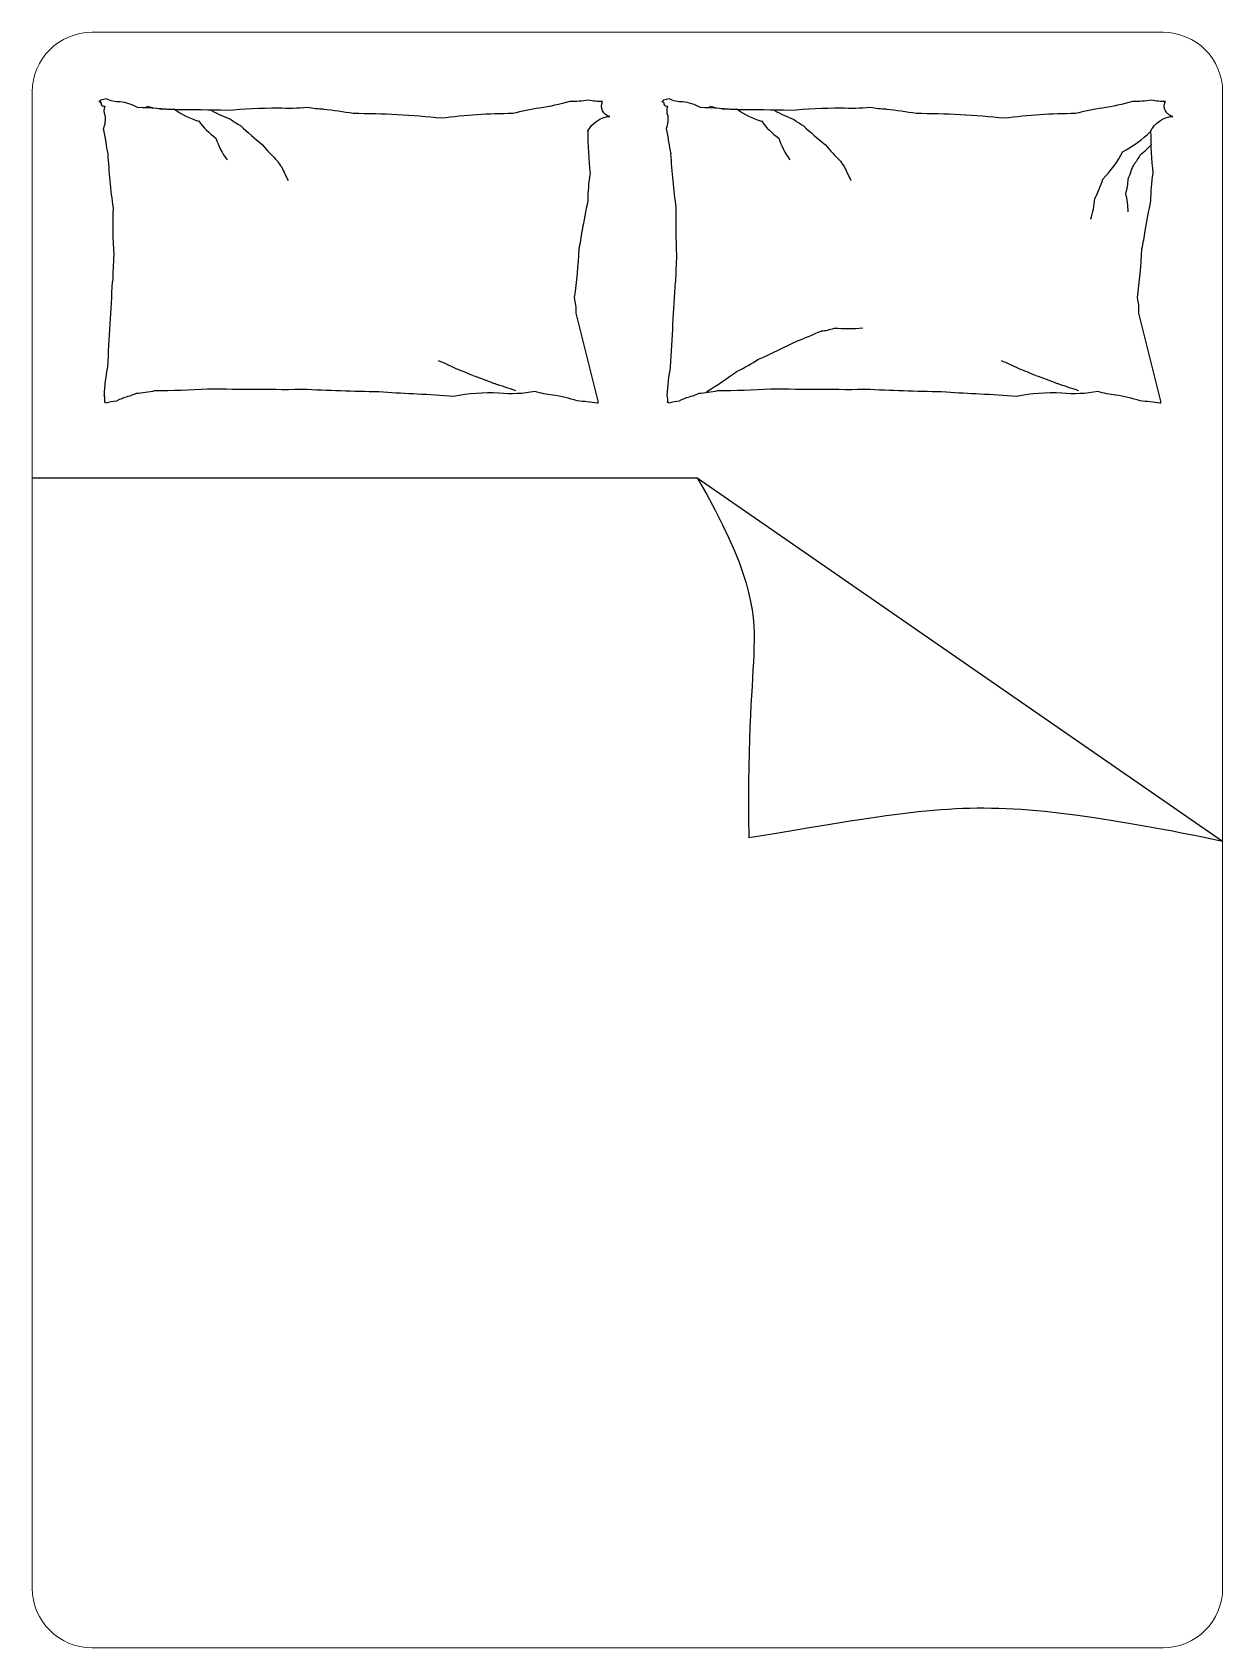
# Model space of a CAD drawing. Header units: metres. Extents: x -267983 to -253983, y 136554 to 155554.
import ezdxf

# ---------------------------------------------------------------- set-up
doc = ezdxf.new("R2010")
doc.units = ezdxf.units.M
doc.header["$LTSCALE"] = 15
doc.layers.get('0').update_dxf_attribs({"true_color": 0x000000})

msp = doc.modelspace()

# ---------------------------------------------------------------- linework, layer by layer
at = {"color": 0, "linetype": 'ByBlock', "lineweight": 5}
for p, q in [((-254683, 155554), (-267283, 155554)), ((-267983, 154854), (-267983, 137254)), ((-253983, 137254), (-253983, 154854)), ((-267283, 136554), (-254683, 136554))]:
    msp.add_line(p, q, dxfattribs=at)
at = {"color": 0, "linetype": 'ByBlock', "lineweight": -2}
for p, q in [((-261591, 152252), (-261399, 151481)), ((-254972, 152252), (-254779, 151481)), ((-261399, 151481), (-261329, 151201)), ((-254779, 151481), (-254709, 151201)), ((-260163, 150315), (-253983, 146041))]:
    msp.add_line(p, q, dxfattribs=at)
at = {"color": 0, "linetype": 'ByBlock', "lineweight": 5}
for centre, start, end in [((-267283, 154854), 90, 180), ((-254683, 154854), 0, 90), ((-267283, 137254), 180, 270), ((-254683, 137254), 270, 0)]:
    msp.add_arc(centre, 700, start, end, dxfattribs=at)
at = {"color": 0, "linetype": 'ByBlock', "lineweight": -2, "extrusion": (0, 0, -1)}
for centre, radius, start, end in [((267212, 154768), 31.9, 199.564, 248.2117), ((267196, 154718), 21.6, 78.1069, 199.564), ((267199, 154991), 234, 248.2117, 265.6975), ((266975, 155006), 270, 265.6975, 300.6513), ((264973, 157363), 2704, 265.1982, 272.5386), ((264495, 156069), 1422, 272.5386, 280.1899), ((262433, 157477), 2844, 254.256, 261.5628), ((261662, 156243), 1504, 261.5628, 270), ((261276, 155583), 844, 270, 281.2724), ((261166, 154684), 122, 281.2724, 26.5805), ((260592, 154768), 31.9, 199.564, 248.2117), ((260576, 154718), 21.6, 78.1069, 199.564), ((260580, 154991), 234, 248.2117, 265.6975), ((260355, 155006), 270, 265.6975, 300.6513), ((258353, 157363), 2704, 265.1982, 272.5386), ((257875, 156069), 1422, 272.5386, 280.1899), ((255814, 157477), 2844, 254.256, 261.5628), ((255042, 156243), 1504, 261.5628, 270), ((254656, 155583), 844, 270, 281.2724), ((254547, 154684), 122, 281.2724, 26.5805), ((267432, 154535), 306, 171.8665, 201.421), ((261166, 154246), 319, 26.5805, 85.5998), ((260813, 154535), 306, 171.8665, 201.421), ((254546, 154246), 319, 26.5805, 85.5998), ((269393, 153942), 2296, 167.8905, 171.8665), ((262773, 153942), 2296, 167.8905, 171.8665), ((264449, 153630), 2960, 188.0051, 192.1984), ((257830, 153630), 2960, 188.0051, 192.1984), ((267698, 153291), 6149, 182.6649, 188.0051), ((261079, 153291), 6149, 182.6649, 188.0051), ((140011, 144839), 127265, 3.05496, 3.50486), ((133391, 144839), 127265, 3.05496, 3.50486), ((262223, 152281), 632, 165.9548, 182.6649), ((255603, 152281), 632, 165.9548, 182.6649), ((264143, 151101), 2998, 3.5049, 9.9984), ((257523, 151101), 2998, 3.5049, 9.9984), ((266956, 151682), 423, 242.7159, 257.131), ((266847, 152665), 1362, 257.131, 266.426), ((266598, 162201), 10864, 266.426, 269.7135), ((265017, 204724), 53373, 269.7135, 270.9704), ((263321, 182699), 31380, 270.9704, 272.6096), ((262938, 162640), 11354, 272.6096, 274.6176), ((262343, 152665), 1362, 258.4414, 276.4341), ((261736, 152397), 1118, 276.4341, 287.3864), ((260336, 151682), 423, 242.7159, 257.131), ((260227, 152665), 1362, 257.131, 266.426), ((259978, 162201), 10864, 266.426, 269.7135), ((258397, 204724), 53373, 269.7135, 270.9704), ((256701, 182699), 31380, 270.9704, 272.6096), ((256319, 162640), 11354, 272.6096, 274.6176), ((255723, 152665), 1362, 258.4414, 276.4341), ((255116, 152397), 1118, 276.4341, 287.3864)]:
    msp.add_arc(centre, radius, start, end, dxfattribs=at)
at = {"color": 0, "linetype": 'ByBlock', "lineweight": -2}
for centre, radius, start, end in [((-267138, 154725), 39.9, 201.9904, 281.8931), ((-266994, 154633), 146, 158.579, 201.9904), ((-267001, 154236), 503, 59.3487, 84.7408), ((-266999, 147012), 7661, 84.7408, 88.0921), ((-266385, 155577), 926, 254.0648, 274.2159), ((-265010, 146512), 8150, 90.5757, 94.8018), ((-261719, 152422), 2261, 97.5469, 105.744), ((-260519, 154725), 39.9, 201.9904, 281.8931), ((-260375, 154633), 146, 158.579, 201.9904), ((-260381, 154236), 503, 59.3487, 84.7408), ((-260380, 147012), 7661, 84.7408, 88.0921), ((-259765, 155577), 926, 254.0648, 274.2159), ((-258391, 146512), 8150, 90.5757, 94.8018), ((-255100, 152422), 2261, 97.5469, 105.744), ((-265772, 155401), 926, 233.9136, 254.0648), ((-266157, 140695), 13947, 88.0921, 90.5757), ((-265278, 155058), 926, 216.1766, 233.9136), ((-264874, 156575), 2184, 242.7604, 249.1397), ((-265207, 155096), 717, 231.6114, 242.7604), ((-265081, 149736), 4940, 79.8101, 83.9133), ((-264208, 144807), 9791, 83.9133, 90), ((-262333, 148226), 6372, 90, 97.5469), ((-259152, 155401), 926, 233.9136, 254.0648), ((-259537, 140695), 13947, 88.0921, 90.5757), ((-258659, 155058), 926, 216.1766, 233.9136), ((-258255, 156575), 2184, 242.7604, 249.1397), ((-258587, 155096), 717, 231.6114, 242.7604), ((-258462, 149736), 4940, 79.8101, 83.9133), ((-257588, 144807), 9791, 83.9133, 90), ((-255713, 148226), 6372, 90, 97.5469), ((-264945, 154602), 926, 198.4397, 216.1766), ((-263004, 157096), 3655, 226.1885, 231.6114), ((-256859, 154391), 4590, 180, 186.2324), ((-258326, 154602), 926, 198.4397, 216.1766), ((-256385, 157096), 3655, 226.1885, 231.6114), ((-255752, 155314), 1306, 297.2036, 314.9024), ((-250240, 154391), 4590, 180, 186.2324), ((-265285, 154514), 1851, 187.6809, 192.1095), ((-258588, 154627), 8522, 183.3687, 187.6809), ((-263642, 155555), 2102, 219.0349, 226.1885), ((-258665, 154514), 1851, 187.6809, 192.1095), ((-251968, 154627), 8522, 183.3687, 187.6809), ((-257022, 155555), 2102, 219.0349, 226.1885), ((-256315, 154753), 1306, 314.9024, 332.6012), ((-255393, 154328), 491, 318.5571, 334.6449), ((-255445, 154794), 839, 306.2641, 318.5571), ((-264692, 154257), 460, 208.3168, 219.0349), ((-263329, 154697), 1868, 203.0028, 208.3168), ((-258072, 154257), 460, 208.3168, 219.0349), ((-256710, 154697), 1868, 203.0028, 208.3168), ((-256876, 154541), 1919, 338.1851, 341.2201), ((-256334, 154527), 1410, 334.6449, 338.1851), ((-259546, 153573), 1904, 170.3156, 180), ((-256645, 154199), 1306, 332.6012, 343.485), ((-255619, 153828), 524, 341.2201, 360), ((-252927, 153573), 1904, 170.3156, 180), ((-253403, 151833), 8232, 167.8016, 170.3156), ((-256785, 153726), 1306, 343.485, 354.3689), ((-255949, 153443), 854, 0, 14.6851), ((-246784, 151833), 8232, 167.8016, 170.3156), ((-260701, 153307), 6335, 178.3669, 183.3687), ((-254081, 153307), 6335, 178.3669, 183.3687), ((-254301, 152256), 12742, 176.945, 178.3669), ((-247681, 152256), 12742, 176.945, 178.3669), ((-260653, 156350), 4729, 290.6743, 294.3265), ((-258744, 152581), 541, 274.0828, 290.6743), ((-258395, 154609), 2539, 266.4448, 274.0828), ((-264948, 163890), 13368, 294.3265, 296.4985), ((-265951, 145368), 6894, 64.6889, 66.5156), ((-260993, 154180), 2918, 296.4985, 302.135), ((-259332, 145368), 6894, 64.6889, 66.5156), ((-265548, 145193), 6894, 66.5156, 68.3423), ((-265094, 145014), 6894, 68.3423, 70.572), ((-263672, 157082), 6800, 302.135, 305.8263), ((-258929, 145193), 6894, 66.5156, 68.3423), ((-258474, 145014), 6894, 68.3423, 70.572), ((-267308, 151232), 180, 350.0016, 16.6978), ((-266661, 150582), 716, 106.2212, 117.2841), ((-264084, 138202), 13111, 85.3824, 87.2509), ((-262598, 149167), 2147, 87.2509, 101.5586), ((-264588, 144836), 6894, 70.572, 72.8018), ((-262214, 149173), 2144, 72.6136, 80.5159), ((-260688, 151232), 180, 350.0016, 16.6978), ((-260042, 150582), 716, 106.2212, 117.2841), ((-257465, 138202), 13111, 85.3824, 87.2509), ((-255979, 149167), 2147, 87.2509, 101.5586), ((-257969, 144836), 6894, 70.572, 72.8018), ((-255595, 149173), 2144, 72.6136, 80.5159), ((-267128, 151189), 12.3, 16.6978, 97.1204), ((-266889, 150408), 816, 97.1204, 106.2212), ((-261754, 148698), 2527, 80.5159, 85.9171), ((-261329, 151192), 8.56, 85.9171, 194.0449), ((-260509, 151189), 12.3, 16.6978, 97.1204), ((-260269, 150408), 816, 97.1204, 106.2212), ((-255134, 148698), 2527, 80.5159, 85.9171), ((-254710, 151192), 8.56, 85.9171, 194.0449)]:
    msp.add_arc(centre, radius, start, end, dxfattribs=at)
msp.add_open_spline([(-267983, 150315), (-265376, 150315), (-262770, 150315), (-260163, 150315), (-259530, 149214), (-259438, 148339), (-259575, 147385), (-259557, 146083)], degree=3, knots=[0, 0, 0, 0, 1, 1, 1, 2, 3, 3, 3, 3], dxfattribs=at)
msp.add_open_spline([(-259557, 146083), (-257898, 146356), (-256582, 146619), (-253983, 146041), (-253983, 146041)], degree=3, dxfattribs=at)

doc.saveas('drawing.dxf')
